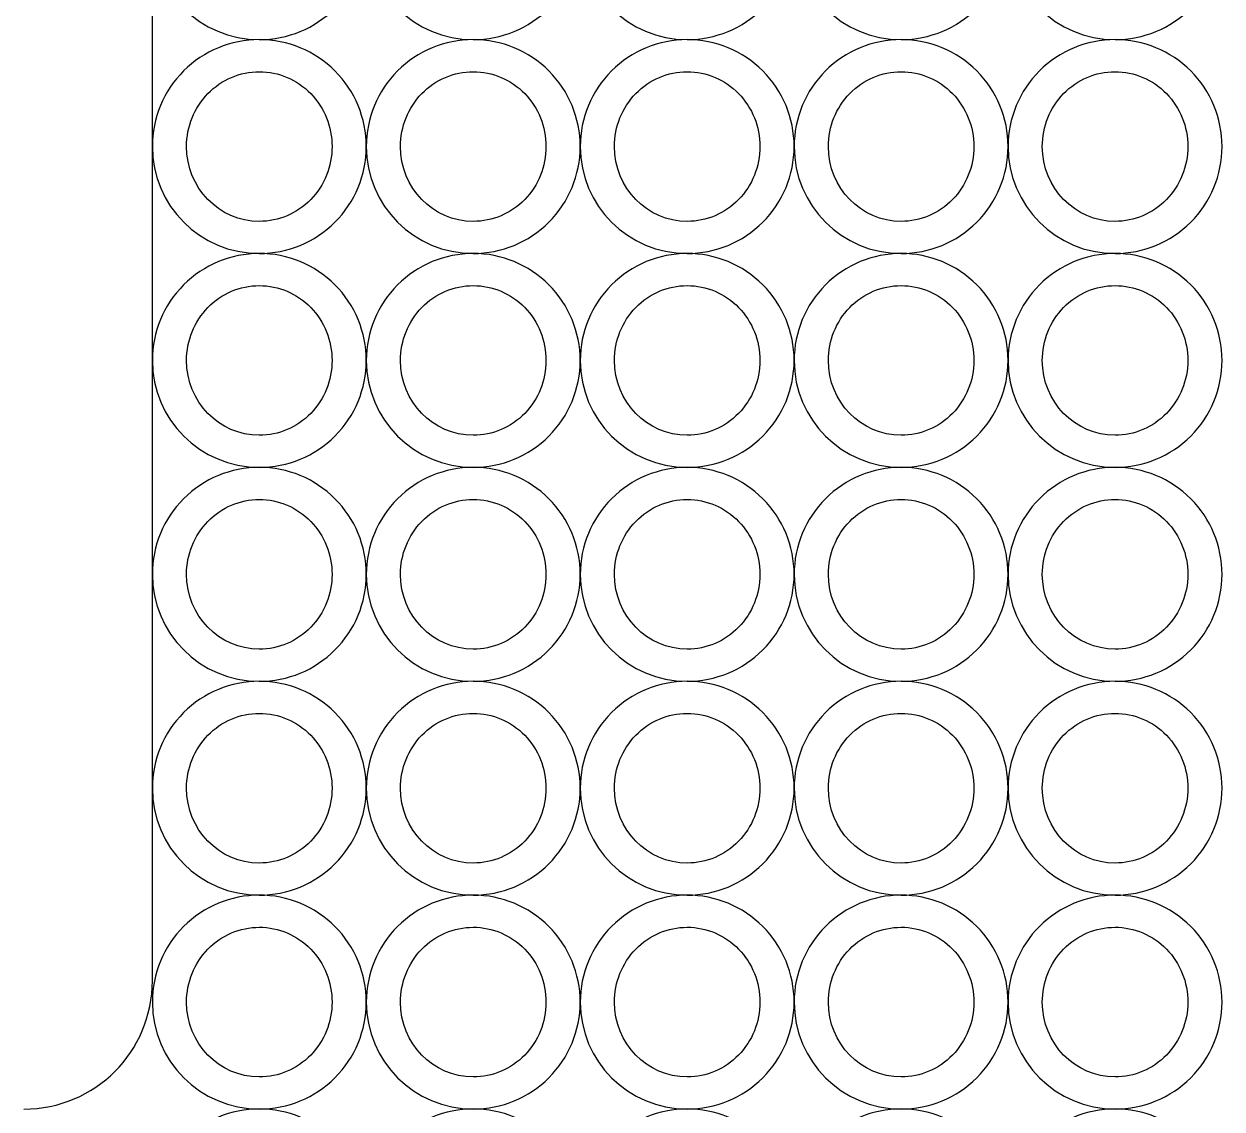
# Model space of a CAD drawing. Extents: x 0 to 100, y 0 to 100.
# Drawn here: x 72 to 100, y 50 to 75.37 of the extents above; entities that cross this region are included whole.
import ezdxf

# ---------------------------------------------------------------- set-up
doc = ezdxf.new("R2010")
doc.units = 0
doc.layers.add('Layer_1', color=7, linetype='CONTINUOUS')

msp = doc.modelspace()

# ---------------------------------------------------------------- linework, layer by layer
at = {"layer": 'Layer_1', "color": 7}
for p, q in [((75.000005, 52.999527), (75.000005, 96.999735)), ((77.49984, 75.000075), (77.49984, 75.000075)), ((82.499841, 75.000075), (82.499841, 75.000075)), ((87.499764, 75.000075), (87.499764, 75.000075)), ((92.499765, 75.000075), (92.499765, 75.000075)), ((97.499839, 75.000075), (97.499839, 75.000075)), ((77.49984, 74.249869), (77.49984, 74.249869)), ((82.499841, 74.249869), (82.499841, 74.249869)), ((87.499764, 74.249869), (87.499764, 74.249869)), ((92.499765, 74.249869), (92.499765, 74.249869)), ((97.499839, 74.249869), (97.499839, 74.249869)), ((77.49984, 70.000075), (77.49984, 70.000075)), ((82.499841, 70.000075), (82.499841, 70.000075)), ((87.499764, 70.000075), (87.499764, 70.000075)), ((92.499765, 70.000075), (92.499765, 70.000075)), ((97.499839, 70.000077), (97.499839, 70.000077)), ((77.49984, 69.249869), (77.49984, 69.249869)), ((82.499841, 69.249869), (82.499841, 69.249869)), ((87.499764, 69.249869), (87.499764, 69.249869)), ((92.499765, 69.249869), (92.499765, 69.249869)), ((97.499839, 69.249871), (97.499839, 69.249871)), ((77.49984, 65.000075), (77.49984, 65.000075)), ((82.499841, 65.000075), (82.499841, 65.000075)), ((87.499764, 65.000075), (87.499764, 65.000075)), ((92.499765, 65.000075), (92.499765, 65.000075)), ((97.499839, 65.000076), (97.499839, 65.000076)), ((77.49984, 64.249869), (77.49984, 64.249869)), ((82.499841, 64.249869), (82.499841, 64.249869)), ((87.499764, 64.249869), (87.499764, 64.249869)), ((92.499765, 64.249869), (92.499765, 64.249869)), ((97.499839, 64.24987), (97.499839, 64.24987)), ((77.49984, 60.000001), (77.49984, 60.000001)), ((82.499841, 60.000001), (82.499841, 60.000001)), ((87.499764, 60.000001), (87.499764, 60.000001)), ((92.499765, 60.000001), (92.499765, 60.000001)), ((97.499839, 60.000001), (97.499839, 60.000001)), ((77.49984, 59.249795), (77.49984, 59.249795)), ((82.499841, 59.249795), (82.499841, 59.249795)), ((87.499764, 59.249795), (87.499764, 59.249795)), ((92.499765, 59.249795), (92.499765, 59.249795)), ((97.499839, 59.249795), (97.499839, 59.249795)), ((77.49984, 55.000076), (77.49984, 55.000076)), ((82.499841, 55.000076), (82.499841, 55.000076)), ((87.499764, 55.000076), (87.499764, 55.000076)), ((92.499765, 55.000076), (92.499765, 55.000076)), ((97.499839, 55.000076), (97.499839, 55.000076)), ((77.49984, 54.24987), (77.49984, 54.24987)), ((82.499841, 54.24987), (82.499841, 54.24987)), ((87.499764, 54.24987), (87.499764, 54.24987)), ((92.499765, 54.24987), (92.499765, 54.24987)), ((97.499839, 54.24987), (97.499839, 54.24987)), ((77.49984, 50.000076), (77.49984, 50.000076)), ((82.499841, 50.000076), (82.499841, 50.000076)), ((87.499764, 50.000076), (87.499764, 50.000076)), ((92.499765, 50.000076), (92.499765, 50.000076)), ((97.499839, 50.000077), (97.499839, 50.000077))]:
    msp.add_line(p, q, dxfattribs=at)
for points in [[(75.000079, 77.499686), (75.000211, 76.119161), (76.119315, 75.000058), (77.49984, 74.999926)], [(80.00008, 77.499686), (80.000212, 76.119161), (81.119316, 75.000058), (82.499841, 74.999926)], [(85.000003, 77.499686), (85.000135, 76.119161), (86.119239, 75.000058), (87.499764, 74.999926)], [(90.000004, 77.499686), (90.000136, 76.119161), (91.11924, 75.000058), (92.499765, 74.999926)], [(95.000078, 77.499687), (95.00021, 76.119162), (96.119314, 75.000058), (97.499839, 74.999926)], [(77.49984, 74.999926), (78.162894, 74.999842), (78.798823, 75.263165), (79.267725, 75.731963)], [(82.499841, 74.999926), (83.162895, 74.999842), (83.798824, 75.263165), (84.267726, 75.731963)], [(87.499764, 74.999926), (88.162818, 74.999842), (88.798747, 75.263165), (89.267649, 75.731963)], [(92.499765, 74.999926), (93.162819, 74.999842), (93.798748, 75.263165), (94.26765, 75.731963)], [(97.499839, 74.999926), (98.162893, 74.999843), (98.798822, 75.263165), (99.267724, 75.731963)], [(77.49984, 75.000075), (76.836785, 75.000012), (76.200915, 74.736549), (75.732116, 74.267647)], [(79.267921, 74.267842), (78.799003, 74.73676), (78.16299, 75.000159), (77.49984, 75.000075)], [(82.499841, 75.000075), (81.836787, 75.000012), (81.200916, 74.736549), (80.732118, 74.267647)], [(84.267922, 74.267842), (83.799004, 74.73676), (83.162991, 75.000159), (82.499841, 75.000075)], [(87.499764, 75.000075), (86.836709, 75.000012), (86.200839, 74.736549), (85.73204, 74.267647)], [(89.267844, 74.267842), (88.798927, 74.73676), (88.162914, 75.000159), (87.499764, 75.000075)], [(92.499765, 75.000075), (91.836711, 75.000012), (91.20084, 74.736549), (90.732042, 74.267647)], [(94.267846, 74.267842), (93.798928, 74.73676), (93.162915, 75.000159), (92.499765, 75.000075)], [(97.499839, 75.000075), (96.836784, 75.000012), (96.200914, 74.736549), (95.732115, 74.267647)], [(99.267919, 74.267842), (98.799002, 74.73676), (98.162989, 75.000159), (97.499839, 75.000075)], [(75.732116, 74.267647), (75.263318, 73.798745), (74.999996, 73.162816), (75.000079, 72.499761)], [(76.297754, 73.737249), (76.616558, 74.06546), (77.048962, 74.249855), (77.49984, 74.249869)], [(77.49984, 74.249869), (77.950812, 74.250006), (78.383358, 74.065677), (78.702281, 73.73745)], [(80.000154, 72.499761), (80.000237, 73.162911), (79.736838, 73.798924), (79.267921, 74.267842)], [(80.732118, 74.267647), (80.263319, 73.798745), (79.999997, 73.162816), (80.00008, 72.499761)], [(81.297756, 73.737249), (81.616559, 74.06546), (82.048964, 74.249855), (82.499841, 74.249869)], [(82.499841, 74.249869), (82.950814, 74.250006), (83.383359, 74.065677), (83.702282, 73.73745)], [(85.000155, 72.499761), (85.000238, 73.162911), (84.73684, 73.798924), (84.267922, 74.267842)], [(85.73204, 74.267647), (85.263242, 73.798745), (84.99992, 73.162816), (85.000003, 72.499761)], [(86.297678, 73.737249), (86.616482, 74.06546), (87.048886, 74.249855), (87.499764, 74.249869)], [(87.499764, 74.249869), (87.950736, 74.250006), (88.383282, 74.065677), (88.702205, 73.73745)], [(90.000077, 72.499761), (90.000161, 73.162911), (89.736762, 73.798924), (89.267844, 74.267842)], [(90.732042, 74.267647), (90.263243, 73.798745), (89.999921, 73.162816), (90.000004, 72.499761)], [(91.297679, 73.737249), (91.616483, 74.06546), (92.048888, 74.249855), (92.499765, 74.249869)], [(92.499765, 74.249869), (92.950737, 74.250006), (93.383283, 74.065677), (93.702206, 73.73745)], [(95.000079, 72.499761), (95.000162, 73.162911), (94.736764, 73.798924), (94.267846, 74.267842)], [(95.732115, 74.267647), (95.263317, 73.798745), (94.999995, 73.162816), (95.000078, 72.499761)], [(96.297753, 73.737249), (96.616557, 74.06546), (97.048961, 74.249855), (97.499839, 74.249869)], [(97.499839, 74.249869), (97.950811, 74.250006), (98.383357, 74.065677), (98.70228, 73.73745)], [(100.000152, 72.499761), (100.000236, 73.162911), (99.736837, 73.798924), (99.267919, 74.267842)], [(75.799891, 72.499761), (75.799863, 72.9639), (75.978951, 73.409039), (76.297754, 73.737249)], [(78.702281, 73.73745), (79.021204, 73.409223), (79.200366, 72.963998), (79.200339, 72.499761)], [(80.799892, 72.499761), (80.799864, 72.9639), (80.978952, 73.409039), (81.297756, 73.737249)], [(83.702282, 73.73745), (84.021205, 73.409223), (84.200368, 72.963998), (84.20034, 72.499761)], [(85.799815, 72.499761), (85.799787, 72.9639), (85.978874, 73.409039), (86.297678, 73.737249)], [(88.702205, 73.73745), (89.021128, 73.409223), (89.20029, 72.963998), (89.200263, 72.499761)], [(90.799816, 72.499761), (90.799788, 72.9639), (90.978876, 73.409039), (91.297679, 73.737249)], [(93.702206, 73.73745), (94.021129, 73.409223), (94.200292, 72.963998), (94.200264, 72.499761)], [(95.79989, 72.499761), (95.799862, 72.9639), (95.978949, 73.409039), (96.297753, 73.737249)], [(98.70228, 73.73745), (99.021203, 73.409223), (99.200365, 72.963998), (99.200338, 72.499761)], [(75.000079, 72.499761), (75.000211, 71.119236), (76.119315, 70.000133), (77.49984, 70.000001)], [(77.49984, 70.750204), (76.561143, 70.750233), (75.800128, 71.533457), (75.799891, 72.499761)], [(79.200339, 72.499761), (79.200225, 72.03562), (79.020999, 71.590537), (78.702092, 71.262429)], [(79.267725, 70.732038), (79.736627, 71.200836), (80.00009, 71.836707), (80.000154, 72.499761)], [(80.00008, 72.499761), (80.000212, 71.119236), (81.119316, 70.000133), (82.499841, 70.000001)], [(82.499841, 70.750204), (81.561145, 70.750233), (80.80013, 71.533457), (80.799892, 72.499761)], [(84.20034, 72.499761), (84.200226, 72.03562), (84.021, 71.590537), (83.702093, 71.262429)], [(84.267726, 70.732038), (84.736628, 71.200836), (85.000091, 71.836707), (85.000155, 72.499761)], [(85.000003, 72.499761), (85.000135, 71.119236), (86.119239, 70.000133), (87.499764, 70.000001)], [(87.499764, 70.750204), (86.561067, 70.750233), (85.800052, 71.533457), (85.799815, 72.499761)], [(89.200263, 72.499761), (89.200149, 72.03562), (89.020923, 71.590537), (88.702016, 71.262429)], [(89.267649, 70.732038), (89.736551, 71.200836), (90.000014, 71.836707), (90.000077, 72.499761)], [(90.000004, 72.499761), (90.000136, 71.119236), (91.11924, 70.000133), (92.499765, 70.000001)], [(92.499765, 70.750204), (91.561069, 70.750233), (90.800054, 71.533457), (90.799816, 72.499761)], [(94.200264, 72.499761), (94.20015, 72.03562), (94.020924, 71.590537), (93.702017, 71.262429)], [(94.26765, 70.732038), (94.736552, 71.200836), (95.000015, 71.836707), (95.000079, 72.499761)], [(95.000078, 72.499761), (95.00021, 71.119236), (96.119314, 70.000133), (97.499839, 70.000001)], [(97.499839, 70.750204), (96.561142, 70.750233), (95.800127, 71.533457), (95.79989, 72.499761)], [(99.200338, 72.499761), (99.200224, 72.03562), (99.020998, 71.590537), (98.702091, 71.262429)], [(99.267724, 70.732038), (99.736626, 71.200836), (100.000089, 71.836707), (100.000152, 72.499761)], [(78.702092, 71.262429), (78.383184, 70.934321), (77.95072, 70.750068), (77.49984, 70.750204)], [(83.702093, 71.262429), (83.383186, 70.934321), (82.950721, 70.750068), (82.499841, 70.750204)], [(88.702016, 71.262429), (88.383108, 70.934321), (87.950644, 70.750068), (87.499764, 70.750204)], [(93.702017, 71.262429), (93.38311, 70.934321), (92.950645, 70.750068), (92.499765, 70.750204)], [(98.702091, 71.262429), (98.383183, 70.934321), (97.950719, 70.750068), (97.499839, 70.750204)], [(77.49984, 70.000001), (78.162894, 69.999917), (78.798823, 70.26324), (79.267725, 70.732038)], [(82.499841, 70.000001), (83.162895, 69.999917), (83.798824, 70.26324), (84.267726, 70.732038)], [(87.499764, 70.000001), (88.162818, 69.999917), (88.798747, 70.26324), (89.267649, 70.732038)], [(92.499765, 70.000001), (93.162819, 69.999917), (93.798748, 70.26324), (94.26765, 70.732038)], [(97.499839, 70.000001), (98.162893, 69.999917), (98.798822, 70.26324), (99.267724, 70.732038)], [(77.49984, 70.000075), (76.836785, 70.000012), (76.200915, 69.736549), (75.732116, 69.267647)], [(79.267921, 69.267842), (78.799003, 69.73676), (78.16299, 70.000159), (77.49984, 70.000075)], [(82.499841, 70.000075), (81.836787, 70.000012), (81.200916, 69.736549), (80.732118, 69.267647)], [(84.267922, 69.267842), (83.799004, 69.73676), (83.162991, 70.000159), (82.499841, 70.000075)], [(87.499764, 70.000075), (86.836709, 70.000012), (86.200839, 69.736549), (85.73204, 69.267647)], [(89.267844, 69.267842), (88.798927, 69.73676), (88.162914, 70.000159), (87.499764, 70.000075)], [(92.499765, 70.000075), (91.836711, 70.000012), (91.20084, 69.736549), (90.732042, 69.267647)], [(94.267846, 69.267842), (93.798928, 69.73676), (93.162915, 70.000159), (92.499765, 70.000075)], [(97.499839, 70.000077), (96.836784, 70.000013), (96.200914, 69.73655), (95.732115, 69.267648)], [(99.267919, 69.267844), (98.799002, 69.736762), (98.162989, 70.00016), (97.499839, 70.000077)], [(75.732116, 69.267647), (75.263318, 68.798745), (74.999996, 68.162815), (75.000079, 67.499761)], [(76.297754, 68.737249), (76.616558, 69.06546), (77.048962, 69.249855), (77.49984, 69.249869)], [(77.49984, 69.249869), (77.950812, 69.250006), (78.383358, 69.065676), (78.702281, 68.73745)], [(80.000154, 67.499761), (80.000237, 68.162911), (79.736838, 68.798924), (79.267921, 69.267842)], [(80.732118, 69.267647), (80.263319, 68.798745), (79.999997, 68.162815), (80.00008, 67.499761)], [(81.297756, 68.737249), (81.616559, 69.06546), (82.048964, 69.249855), (82.499841, 69.249869)], [(82.499841, 69.249869), (82.950814, 69.250006), (83.383359, 69.065676), (83.702282, 68.73745)], [(85.000155, 67.499761), (85.000238, 68.162911), (84.73684, 68.798924), (84.267922, 69.267842)], [(85.73204, 69.267647), (85.263242, 68.798745), (84.99992, 68.162815), (85.000003, 67.499761)], [(86.297678, 68.737249), (86.616482, 69.06546), (87.048886, 69.249855), (87.499764, 69.249869)], [(87.499764, 69.249869), (87.950736, 69.250006), (88.383282, 69.065676), (88.702205, 68.73745)], [(90.000077, 67.499761), (90.000161, 68.162911), (89.736762, 68.798924), (89.267844, 69.267842)], [(90.732042, 69.267647), (90.263243, 68.798745), (89.999921, 68.162815), (90.000004, 67.499761)], [(91.297679, 68.737249), (91.616483, 69.06546), (92.048888, 69.249855), (92.499765, 69.249869)], [(92.499765, 69.249869), (92.950737, 69.250006), (93.383283, 69.065676), (93.702206, 68.73745)], [(95.000079, 67.499761), (95.000162, 68.162911), (94.736764, 68.798924), (94.267846, 69.267842)], [(95.732115, 69.267648), (95.263317, 68.798746), (94.999995, 68.162817), (95.000078, 67.499763)], [(96.297753, 68.737251), (96.616557, 69.065461), (97.048961, 69.249857), (97.499839, 69.249871)], [(97.499839, 69.249871), (97.950811, 69.250007), (98.383357, 69.065678), (98.70228, 68.737451)], [(100.000152, 67.499763), (100.000236, 68.162913), (99.736837, 68.798926), (99.267919, 69.267844)], [(75.799891, 67.499761), (75.799863, 67.9639), (75.978951, 68.409039), (76.297754, 68.737249)], [(78.702281, 68.73745), (79.021204, 68.409223), (79.200366, 67.963998), (79.200339, 67.499761)], [(80.799892, 67.499761), (80.799864, 67.9639), (80.978952, 68.409039), (81.297756, 68.737249)], [(83.702282, 68.73745), (84.021205, 68.409223), (84.200368, 67.963998), (84.20034, 67.499761)], [(85.799815, 67.499761), (85.799787, 67.9639), (85.978874, 68.409039), (86.297678, 68.737249)], [(88.702205, 68.73745), (89.021128, 68.409223), (89.20029, 67.963998), (89.200263, 67.499761)], [(90.799816, 67.499761), (90.799788, 67.9639), (90.978876, 68.409039), (91.297679, 68.737249)], [(93.702206, 68.73745), (94.021129, 68.409223), (94.200292, 67.963998), (94.200264, 67.499761)], [(95.79989, 67.499763), (95.799862, 67.963901), (95.978949, 68.409041), (96.297753, 68.737251)], [(98.70228, 68.737451), (99.021203, 68.409225), (99.200365, 67.964), (99.200338, 67.499763)], [(75.000079, 67.499761), (75.000211, 66.119236), (76.119315, 65.000133), (77.49984, 65.000001)], [(77.49984, 65.750204), (76.561143, 65.750233), (75.800128, 66.533456), (75.799891, 67.499761)], [(79.200339, 67.499761), (79.200225, 67.03562), (79.020999, 66.590537), (78.702092, 66.262429)], [(79.267725, 65.732038), (79.736627, 66.200836), (80.00009, 66.836707), (80.000154, 67.499761)], [(80.00008, 67.499761), (80.000212, 66.119236), (81.119316, 65.000133), (82.499841, 65.000001)], [(82.499841, 65.750204), (81.561145, 65.750233), (80.80013, 66.533456), (80.799892, 67.499761)], [(84.20034, 67.499761), (84.200226, 67.03562), (84.021, 66.590537), (83.702093, 66.262429)], [(84.267726, 65.732038), (84.736628, 66.200836), (85.000091, 66.836707), (85.000155, 67.499761)], [(85.000003, 67.499761), (85.000135, 66.119236), (86.119239, 65.000133), (87.499764, 65.000001)], [(87.499764, 65.750204), (86.561067, 65.750233), (85.800052, 66.533456), (85.799815, 67.499761)], [(89.200263, 67.499761), (89.200149, 67.03562), (89.020923, 66.590537), (88.702016, 66.262429)], [(89.267649, 65.732038), (89.736551, 66.200836), (90.000014, 66.836707), (90.000077, 67.499761)], [(90.000004, 67.499761), (90.000136, 66.119236), (91.11924, 65.000133), (92.499765, 65.000001)], [(92.499765, 65.750204), (91.561069, 65.750233), (90.800054, 66.533456), (90.799816, 67.499761)], [(94.200264, 67.499761), (94.20015, 67.03562), (94.020924, 66.590537), (93.702017, 66.262429)], [(94.26765, 65.732038), (94.736552, 66.200836), (95.000015, 66.836707), (95.000079, 67.499761)], [(95.000078, 67.499763), (95.00021, 66.119238), (96.119314, 65.000134), (97.499839, 65.000002)], [(97.499839, 65.750205), (96.561142, 65.750235), (95.800127, 66.533458), (95.79989, 67.499763)], [(99.200338, 67.499763), (99.200224, 67.035622), (99.020998, 66.590538), (98.702091, 66.26243)], [(99.267724, 65.73204), (99.736626, 66.200838), (100.000089, 66.836709), (100.000152, 67.499763)], [(78.702092, 66.262429), (78.383184, 65.934321), (77.95072, 65.750067), (77.49984, 65.750204)], [(83.702093, 66.262429), (83.383186, 65.934321), (82.950721, 65.750067), (82.499841, 65.750204)], [(88.702016, 66.262429), (88.383108, 65.934321), (87.950644, 65.750067), (87.499764, 65.750204)], [(93.702017, 66.262429), (93.38311, 65.934321), (92.950645, 65.750067), (92.499765, 65.750204)], [(98.702091, 66.26243), (98.383183, 65.934323), (97.950719, 65.750069), (97.499839, 65.750205)], [(77.49984, 65.000001), (78.162894, 64.999917), (78.798823, 65.26324), (79.267725, 65.732038)], [(82.499841, 65.000001), (83.162895, 64.999917), (83.798824, 65.26324), (84.267726, 65.732038)], [(87.499764, 65.000001), (88.162818, 64.999917), (88.798747, 65.26324), (89.267649, 65.732038)], [(92.499765, 65.000001), (93.162819, 64.999917), (93.798748, 65.26324), (94.26765, 65.732038)], [(97.499839, 65.000002), (98.162893, 64.999919), (98.798822, 65.263242), (99.267724, 65.73204)], [(77.49984, 65.000075), (76.836785, 65.000012), (76.200915, 64.736549), (75.732116, 64.267647)], [(79.267921, 64.267842), (78.799003, 64.73676), (78.16299, 65.000159), (77.49984, 65.000075)], [(82.499841, 65.000075), (81.836787, 65.000012), (81.200916, 64.736549), (80.732118, 64.267647)], [(84.267922, 64.267842), (83.799004, 64.73676), (83.162991, 65.000159), (82.499841, 65.000075)], [(87.499764, 65.000075), (86.836709, 65.000012), (86.200839, 64.736549), (85.73204, 64.267647)], [(89.267844, 64.267842), (88.798927, 64.73676), (88.162914, 65.000159), (87.499764, 65.000075)], [(92.499765, 65.000075), (91.836711, 65.000012), (91.20084, 64.736549), (90.732042, 64.267647)], [(94.267846, 64.267842), (93.798928, 64.73676), (93.162915, 65.000159), (92.499765, 65.000075)], [(97.499839, 65.000076), (96.836784, 65.000012), (96.200914, 64.736549), (95.732115, 64.267647)], [(99.267919, 64.267843), (98.799002, 64.73676), (98.162989, 65.000159), (97.499839, 65.000076)], [(75.732116, 64.267647), (75.263318, 63.798745), (74.999996, 63.162816), (75.000079, 62.499761)], [(76.297754, 63.737249), (76.616558, 64.06546), (77.048962, 64.249855), (77.49984, 64.249869)], [(77.49984, 64.249869), (77.950812, 64.250006), (78.383358, 64.065677), (78.702281, 63.73745)], [(80.000154, 62.499761), (80.000237, 63.162911), (79.736838, 63.798924), (79.267921, 64.267842)], [(80.732118, 64.267647), (80.263319, 63.798745), (79.999997, 63.162816), (80.00008, 62.499761)], [(81.297756, 63.737249), (81.616559, 64.06546), (82.048964, 64.249855), (82.499841, 64.249869)], [(82.499841, 64.249869), (82.950814, 64.250006), (83.383359, 64.065677), (83.702282, 63.73745)], [(85.000155, 62.499761), (85.000238, 63.162911), (84.73684, 63.798924), (84.267922, 64.267842)], [(85.73204, 64.267647), (85.263242, 63.798745), (84.99992, 63.162816), (85.000003, 62.499761)], [(86.297678, 63.737249), (86.616482, 64.06546), (87.048886, 64.249855), (87.499764, 64.249869)], [(87.499764, 64.249869), (87.950736, 64.250006), (88.383282, 64.065677), (88.702205, 63.73745)], [(90.000077, 62.499761), (90.000161, 63.162911), (89.736762, 63.798924), (89.267844, 64.267842)], [(90.732042, 64.267647), (90.263243, 63.798745), (89.999921, 63.162816), (90.000004, 62.499761)], [(91.297679, 63.737249), (91.616483, 64.06546), (92.048888, 64.249855), (92.499765, 64.249869)], [(92.499765, 64.249869), (92.950737, 64.250006), (93.383283, 64.065677), (93.702206, 63.73745)], [(95.000079, 62.499761), (95.000162, 63.162911), (94.736764, 63.798924), (94.267846, 64.267842)], [(95.732115, 64.267647), (95.263317, 63.798745), (94.999995, 63.162816), (95.000078, 62.499762)], [(96.297753, 63.73725), (96.616557, 64.06546), (97.048961, 64.249856), (97.499839, 64.24987)], [(97.499839, 64.24987), (97.950811, 64.250006), (98.383357, 64.065677), (98.70228, 63.73745)], [(100.000152, 62.499762), (100.000236, 63.162912), (99.736837, 63.798925), (99.267919, 64.267843)], [(75.799891, 62.499761), (75.799863, 62.9639), (75.978951, 63.409039), (76.297754, 63.737249)], [(78.702281, 63.73745), (79.021204, 63.409223), (79.200366, 62.963998), (79.200339, 62.499761)], [(80.799892, 62.499761), (80.799864, 62.9639), (80.978952, 63.409039), (81.297756, 63.737249)], [(83.702282, 63.73745), (84.021205, 63.409223), (84.200368, 62.963998), (84.20034, 62.499761)], [(85.799815, 62.499761), (85.799787, 62.9639), (85.978874, 63.409039), (86.297678, 63.737249)], [(88.702205, 63.73745), (89.021128, 63.409223), (89.20029, 62.963998), (89.200263, 62.499761)], [(90.799816, 62.499761), (90.799788, 62.9639), (90.978876, 63.409039), (91.297679, 63.737249)], [(93.702206, 63.73745), (94.021129, 63.409223), (94.200292, 62.963998), (94.200264, 62.499761)], [(95.79989, 62.499762), (95.799862, 62.9639), (95.978949, 63.409039), (96.297753, 63.73725)], [(98.70228, 63.73745), (99.021203, 63.409223), (99.200365, 62.963998), (99.200338, 62.499762)], [(75.000079, 62.499761), (75.000211, 61.119236), (76.119315, 60.000133), (77.49984, 60.000001)], [(77.49984, 60.750204), (76.561143, 60.750233), (75.800128, 61.533457), (75.799891, 62.499761)], [(79.200339, 62.499761), (79.200225, 62.03562), (79.020999, 61.590537), (78.702092, 61.262429)], [(79.267725, 60.732038), (79.736627, 61.200836), (80.00009, 61.836707), (80.000154, 62.499761)], [(80.00008, 62.499761), (80.000212, 61.119236), (81.119316, 60.000133), (82.499841, 60.000001)], [(82.499841, 60.750204), (81.561145, 60.750233), (80.80013, 61.533457), (80.799892, 62.499761)], [(84.20034, 62.499761), (84.200226, 62.03562), (84.021, 61.590537), (83.702093, 61.262429)], [(84.267726, 60.732038), (84.736628, 61.200836), (85.000091, 61.836707), (85.000155, 62.499761)], [(85.000003, 62.499761), (85.000135, 61.119236), (86.119239, 60.000133), (87.499764, 60.000001)], [(87.499764, 60.750204), (86.561067, 60.750233), (85.800052, 61.533457), (85.799815, 62.499761)], [(89.200263, 62.499761), (89.200149, 62.03562), (89.020923, 61.590537), (88.702016, 61.262429)], [(89.267649, 60.732038), (89.736551, 61.200836), (90.000014, 61.836707), (90.000077, 62.499761)], [(90.000004, 62.499761), (90.000136, 61.119236), (91.11924, 60.000133), (92.499765, 60.000001)], [(92.499765, 60.750204), (91.561069, 60.750233), (90.800054, 61.533457), (90.799816, 62.499761)], [(94.200264, 62.499761), (94.20015, 62.03562), (94.020924, 61.590537), (93.702017, 61.262429)], [(94.26765, 60.732038), (94.736552, 61.200836), (95.000015, 61.836707), (95.000079, 62.499761)], [(95.000078, 62.499762), (95.00021, 61.119237), (96.119314, 60.000133), (97.499839, 60.000001)], [(97.499839, 60.750204), (96.561142, 60.750233), (95.800127, 61.533457), (95.79989, 62.499762)], [(99.200338, 62.499762), (99.200224, 62.035621), (99.020998, 61.590537), (98.702091, 61.262429)], [(99.267724, 60.732038), (99.736626, 61.200837), (100.000089, 61.836708), (100.000152, 62.499762)], [(78.702092, 61.262429), (78.383184, 60.934321), (77.95072, 60.750068), (77.49984, 60.750204)], [(83.702093, 61.262429), (83.383186, 60.934321), (82.950721, 60.750068), (82.499841, 60.750204)], [(88.702016, 61.262429), (88.383108, 60.934321), (87.950644, 60.750068), (87.499764, 60.750204)], [(93.702017, 61.262429), (93.38311, 60.934321), (92.950645, 60.750068), (92.499765, 60.750204)], [(98.702091, 61.262429), (98.383183, 60.934321), (97.950719, 60.750068), (97.499839, 60.750204)], [(77.49984, 60.000001), (78.162894, 59.999917), (78.798823, 60.26324), (79.267725, 60.732038)], [(82.499841, 60.000001), (83.162895, 59.999917), (83.798824, 60.26324), (84.267726, 60.732038)], [(87.499764, 60.000001), (88.162818, 59.999917), (88.798747, 60.26324), (89.267649, 60.732038)], [(92.499765, 60.000001), (93.162819, 59.999917), (93.798748, 60.26324), (94.26765, 60.732038)], [(97.499839, 60.000001), (98.162893, 59.999918), (98.798822, 60.26324), (99.267724, 60.732038)], [(77.49984, 60.000001), (76.836785, 59.999937), (76.200915, 59.736474), (75.732116, 59.267572)], [(79.267921, 59.267768), (78.799003, 59.736686), (78.16299, 60.000084), (77.49984, 60.000001)], [(82.499841, 60.000001), (81.836787, 59.999937), (81.200916, 59.736474), (80.732118, 59.267572)], [(84.267922, 59.267768), (83.799004, 59.736686), (83.162991, 60.000084), (82.499841, 60.000001)], [(87.499764, 60.000001), (86.836709, 59.999937), (86.200839, 59.736474), (85.73204, 59.267572)], [(89.267844, 59.267768), (88.798927, 59.736686), (88.162914, 60.000084), (87.499764, 60.000001)], [(92.499765, 60.000001), (91.836711, 59.999937), (91.20084, 59.736474), (90.732042, 59.267572)], [(94.267846, 59.267768), (93.798928, 59.736686), (93.162915, 60.000084), (92.499765, 60.000001)], [(97.499839, 60.000001), (96.836784, 59.999938), (96.200914, 59.736474), (95.732115, 59.267572)], [(99.267919, 59.267768), (98.799002, 59.736686), (98.162989, 60.000084), (97.499839, 60.000001)], [(75.732116, 59.267572), (75.263318, 58.79867), (74.999996, 58.162741), (75.000079, 57.499687)], [(76.297754, 58.737175), (76.616558, 59.065385), (77.048962, 59.249781), (77.49984, 59.249795)], [(77.49984, 59.249795), (77.950812, 59.249931), (78.383358, 59.065602), (78.702281, 58.737375)], [(80.000154, 57.499687), (80.000237, 58.162837), (79.736838, 58.79885), (79.267921, 59.267768)], [(80.732118, 59.267572), (80.263319, 58.79867), (79.999997, 58.162741), (80.00008, 57.499687)], [(81.297756, 58.737175), (81.616559, 59.065385), (82.048964, 59.249781), (82.499841, 59.249795)], [(82.499841, 59.249795), (82.950814, 59.249931), (83.383359, 59.065602), (83.702282, 58.737375)], [(85.000155, 57.499687), (85.000238, 58.162837), (84.73684, 58.79885), (84.267922, 59.267768)], [(85.73204, 59.267572), (85.263242, 58.79867), (84.99992, 58.162741), (85.000003, 57.499687)], [(86.297678, 58.737175), (86.616482, 59.065385), (87.048886, 59.249781), (87.499764, 59.249795)], [(87.499764, 59.249795), (87.950736, 59.249931), (88.383282, 59.065602), (88.702205, 58.737375)], [(90.000077, 57.499687), (90.000161, 58.162837), (89.736762, 58.79885), (89.267844, 59.267768)], [(90.732042, 59.267572), (90.263243, 58.79867), (89.999921, 58.162741), (90.000004, 57.499687)], [(91.297679, 58.737175), (91.616483, 59.065385), (92.048888, 59.249781), (92.499765, 59.249795)], [(92.499765, 59.249795), (92.950737, 59.249931), (93.383283, 59.065602), (93.702206, 58.737375)], [(95.000079, 57.499687), (95.000162, 58.162837), (94.736764, 58.79885), (94.267846, 59.267768)], [(95.732115, 59.267572), (95.263317, 58.79867), (94.999995, 58.162741), (95.000078, 57.499687)], [(96.297753, 58.737175), (96.616557, 59.065386), (97.048961, 59.249781), (97.499839, 59.249795)], [(97.499839, 59.249795), (97.950811, 59.249931), (98.383357, 59.065602), (98.70228, 58.737375)], [(100.000152, 57.499687), (100.000236, 58.162837), (99.736837, 58.79885), (99.267919, 59.267768)], [(75.799891, 57.499687), (75.799863, 57.963825), (75.978951, 58.408964), (76.297754, 58.737175)], [(78.702281, 58.737375), (79.021204, 58.409148), (79.200366, 57.963923), (79.200339, 57.499687)], [(80.799892, 57.499687), (80.799864, 57.963825), (80.978952, 58.408964), (81.297756, 58.737175)], [(83.702282, 58.737375), (84.021205, 58.409148), (84.200368, 57.963923), (84.20034, 57.499687)], [(85.799815, 57.499687), (85.799787, 57.963825), (85.978874, 58.408964), (86.297678, 58.737175)], [(88.702205, 58.737375), (89.021128, 58.409148), (89.20029, 57.963923), (89.200263, 57.499687)], [(90.799816, 57.499687), (90.799788, 57.963825), (90.978876, 58.408964), (91.297679, 58.737175)], [(93.702206, 58.737375), (94.021129, 58.409148), (94.200292, 57.963923), (94.200264, 57.499687)], [(95.79989, 57.499687), (95.799862, 57.963825), (95.978949, 58.408965), (96.297753, 58.737175)], [(98.70228, 58.737375), (99.021203, 58.409149), (99.200365, 57.963924), (99.200338, 57.499687)], [(75.000079, 57.499687), (75.000211, 56.119162), (76.119315, 55.000058), (77.49984, 54.999926)], [(77.49984, 55.750129), (76.561143, 55.750158), (75.800128, 56.533382), (75.799891, 57.499687)], [(79.200339, 57.499687), (79.200225, 57.035546), (79.020999, 56.590462), (78.702092, 56.262354)], [(79.267725, 55.731964), (79.736627, 56.200762), (80.00009, 56.836633), (80.000154, 57.499687)], [(80.00008, 57.499687), (80.000212, 56.119162), (81.119316, 55.000058), (82.499841, 54.999926)], [(82.499841, 55.750129), (81.561145, 55.750158), (80.80013, 56.533382), (80.799892, 57.499687)], [(84.20034, 57.499687), (84.200226, 57.035546), (84.021, 56.590462), (83.702093, 56.262354)], [(84.267726, 55.731964), (84.736628, 56.200762), (85.000091, 56.836633), (85.000155, 57.499687)], [(85.000003, 57.499687), (85.000135, 56.119162), (86.119239, 55.000058), (87.499764, 54.999926)], [(87.499764, 55.750129), (86.561067, 55.750158), (85.800052, 56.533382), (85.799815, 57.499687)], [(89.200263, 57.499687), (89.200149, 57.035546), (89.020923, 56.590462), (88.702016, 56.262354)], [(89.267649, 55.731964), (89.736551, 56.200762), (90.000014, 56.836633), (90.000077, 57.499687)], [(90.000004, 57.499687), (90.000136, 56.119162), (91.11924, 55.000058), (92.499765, 54.999926)], [(92.499765, 55.750129), (91.561069, 55.750158), (90.800054, 56.533382), (90.799816, 57.499687)], [(94.200264, 57.499687), (94.20015, 57.035546), (94.020924, 56.590462), (93.702017, 56.262354)], [(94.26765, 55.731964), (94.736552, 56.200762), (95.000015, 56.836633), (95.000079, 57.499687)], [(95.000078, 57.499687), (95.00021, 56.119162), (96.119314, 55.000058), (97.499839, 54.999926)], [(97.499839, 55.750129), (96.561142, 55.750159), (95.800127, 56.533382), (95.79989, 57.499687)], [(99.200338, 57.499687), (99.200224, 57.035546), (99.020998, 56.590462), (98.702091, 56.262355)], [(99.267724, 55.731964), (99.736626, 56.200762), (100.000089, 56.836633), (100.000152, 57.499687)], [(78.702092, 56.262354), (78.383184, 55.934246), (77.95072, 55.749993), (77.49984, 55.750129)], [(83.702093, 56.262354), (83.383186, 55.934246), (82.950721, 55.749993), (82.499841, 55.750129)], [(88.702016, 56.262354), (88.383108, 55.934246), (87.950644, 55.749993), (87.499764, 55.750129)], [(93.702017, 56.262354), (93.38311, 55.934246), (92.950645, 55.749993), (92.499765, 55.750129)], [(98.702091, 56.262355), (98.383183, 55.934247), (97.950719, 55.749993), (97.499839, 55.750129)], [(77.49984, 54.999926), (78.162894, 54.999843), (78.798823, 55.263165), (79.267725, 55.731964)], [(82.499841, 54.999926), (83.162895, 54.999843), (83.798824, 55.263165), (84.267726, 55.731964)], [(87.499764, 54.999926), (88.162818, 54.999843), (88.798747, 55.263165), (89.267649, 55.731964)], [(92.499765, 54.999926), (93.162819, 54.999843), (93.798748, 55.263165), (94.26765, 55.731964)], [(97.499839, 54.999926), (98.162893, 54.999843), (98.798822, 55.263166), (99.267724, 55.731964)], [(77.49984, 55.000076), (76.836785, 55.000012), (76.200915, 54.736549), (75.732116, 54.267647)], [(79.267921, 54.267843), (78.799003, 54.736761), (78.16299, 55.000159), (77.49984, 55.000076)], [(82.499841, 55.000076), (81.836787, 55.000012), (81.200916, 54.736549), (80.732118, 54.267647)], [(84.267922, 54.267843), (83.799004, 54.736761), (83.162991, 55.000159), (82.499841, 55.000076)], [(87.499764, 55.000076), (86.836709, 55.000012), (86.200839, 54.736549), (85.73204, 54.267647)], [(89.267844, 54.267843), (88.798927, 54.736761), (88.162914, 55.000159), (87.499764, 55.000076)], [(92.499765, 55.000076), (91.836711, 55.000012), (91.20084, 54.736549), (90.732042, 54.267647)], [(94.267846, 54.267843), (93.798928, 54.736761), (93.162915, 55.000159), (92.499765, 55.000076)], [(97.499839, 55.000076), (96.836784, 55.000012), (96.200914, 54.736549), (95.732115, 54.267647)], [(99.267919, 54.267843), (98.799002, 54.736761), (98.162989, 55.000159), (97.499839, 55.000076)], [(75.732116, 54.267647), (75.263318, 53.798745), (74.999996, 53.162816), (75.000079, 52.499762)], [(76.297754, 53.73725), (76.616558, 54.06546), (77.048962, 54.249856), (77.49984, 54.24987)], [(77.49984, 54.24987), (77.950812, 54.250006), (78.383358, 54.065677), (78.702281, 53.73745)], [(80.000154, 52.499762), (80.000237, 53.162912), (79.736838, 53.798925), (79.267921, 54.267843)], [(80.732118, 54.267647), (80.263319, 53.798745), (79.999997, 53.162816), (80.00008, 52.499762)], [(81.297756, 53.73725), (81.616559, 54.06546), (82.048964, 54.249856), (82.499841, 54.24987)], [(82.499841, 54.24987), (82.950814, 54.250006), (83.383359, 54.065677), (83.702282, 53.73745)], [(85.000155, 52.499762), (85.000238, 53.162912), (84.73684, 53.798925), (84.267922, 54.267843)], [(85.73204, 54.267647), (85.263242, 53.798745), (84.99992, 53.162816), (85.000003, 52.499762)], [(86.297678, 53.73725), (86.616482, 54.06546), (87.048886, 54.249856), (87.499764, 54.24987)], [(87.499764, 54.24987), (87.950736, 54.250006), (88.383282, 54.065677), (88.702205, 53.73745)], [(90.000077, 52.499762), (90.000161, 53.162912), (89.736762, 53.798925), (89.267844, 54.267843)], [(90.732042, 54.267647), (90.263243, 53.798745), (89.999921, 53.162816), (90.000004, 52.499762)], [(91.297679, 53.73725), (91.616483, 54.06546), (92.048888, 54.249856), (92.499765, 54.24987)], [(92.499765, 54.24987), (92.950737, 54.250006), (93.383283, 54.065677), (93.702206, 53.73745)], [(95.000079, 52.499762), (95.000162, 53.162912), (94.736764, 53.798925), (94.267846, 54.267843)], [(95.732115, 54.267647), (95.263317, 53.798745), (94.999995, 53.162816), (95.000078, 52.499762)], [(96.297753, 53.73725), (96.616557, 54.06546), (97.048961, 54.249856), (97.499839, 54.24987)], [(97.499839, 54.24987), (97.950811, 54.250006), (98.383357, 54.065677), (98.70228, 53.73745)], [(100.000152, 52.499762), (100.000236, 53.162912), (99.736837, 53.798925), (99.267919, 54.267843)], [(75.799891, 52.499762), (75.799863, 52.9639), (75.978951, 53.409039), (76.297754, 53.73725)], [(78.702281, 53.73745), (79.021204, 53.409224), (79.200366, 52.963999), (79.200339, 52.499762)], [(80.799892, 52.499762), (80.799864, 52.9639), (80.978952, 53.409039), (81.297756, 53.73725)], [(83.702282, 53.73745), (84.021205, 53.409224), (84.200368, 52.963999), (84.20034, 52.499762)], [(85.799815, 52.499762), (85.799787, 52.9639), (85.978874, 53.409039), (86.297678, 53.73725)], [(88.702205, 53.73745), (89.021128, 53.409224), (89.20029, 52.963999), (89.200263, 52.499762)], [(90.799816, 52.499762), (90.799788, 52.9639), (90.978876, 53.409039), (91.297679, 53.73725)], [(93.702206, 53.73745), (94.021129, 53.409224), (94.200292, 52.963999), (94.200264, 52.499762)], [(95.79989, 52.499762), (95.799862, 52.9639), (95.978949, 53.409039), (96.297753, 53.73725)], [(98.70228, 53.73745), (99.021203, 53.409224), (99.200365, 52.963999), (99.200338, 52.499762)], [(71.99974, 49.999812), (73.661744, 49.999812), (75.000005, 51.33752), (75.000005, 52.999527)], [(75.000079, 52.499762), (75.000211, 51.119237), (76.119315, 50.000133), (77.49984, 50.000001)], [(77.49984, 50.750204), (76.561143, 50.750233), (75.800128, 51.533457), (75.799891, 52.499762)], [(79.200339, 52.499762), (79.200225, 52.035621), (79.020999, 51.590537), (78.702092, 51.262429)], [(79.267725, 50.732039), (79.736627, 51.200837), (80.00009, 51.836708), (80.000154, 52.499762)], [(80.00008, 52.499762), (80.000212, 51.119237), (81.119316, 50.000133), (82.499841, 50.000001)], [(82.499841, 50.750204), (81.561145, 50.750233), (80.80013, 51.533457), (80.799892, 52.499762)], [(84.20034, 52.499762), (84.200226, 52.035621), (84.021, 51.590537), (83.702093, 51.262429)], [(84.267726, 50.732039), (84.736628, 51.200837), (85.000091, 51.836708), (85.000155, 52.499762)], [(85.000003, 52.499762), (85.000135, 51.119237), (86.119239, 50.000133), (87.499764, 50.000001)], [(87.499764, 50.750204), (86.561067, 50.750233), (85.800052, 51.533457), (85.799815, 52.499762)], [(89.200263, 52.499762), (89.200149, 52.035621), (89.020923, 51.590537), (88.702016, 51.262429)], [(89.267649, 50.732039), (89.736551, 51.200837), (90.000014, 51.836708), (90.000077, 52.499762)], [(90.000004, 52.499762), (90.000136, 51.119237), (91.11924, 50.000133), (92.499765, 50.000001)], [(92.499765, 50.750204), (91.561069, 50.750233), (90.800054, 51.533457), (90.799816, 52.499762)], [(94.200264, 52.499762), (94.20015, 52.035621), (94.020924, 51.590537), (93.702017, 51.262429)], [(94.26765, 50.732039), (94.736552, 51.200837), (95.000015, 51.836708), (95.000079, 52.499762)], [(95.000078, 52.499762), (95.00021, 51.119237), (96.119314, 50.000133), (97.499839, 50.000001)], [(97.499839, 50.750204), (96.561142, 50.750233), (95.800127, 51.533457), (95.79989, 52.499762)], [(99.200338, 52.499762), (99.200224, 52.035621), (99.020998, 51.590537), (98.702091, 51.262429)], [(99.267724, 50.732039), (99.736626, 51.200837), (100.000089, 51.836708), (100.000152, 52.499762)], [(78.702092, 51.262429), (78.383184, 50.934322), (77.95072, 50.750068), (77.49984, 50.750204)], [(83.702093, 51.262429), (83.383186, 50.934322), (82.950721, 50.750068), (82.499841, 50.750204)], [(88.702016, 51.262429), (88.383108, 50.934322), (87.950644, 50.750068), (87.499764, 50.750204)], [(93.702017, 51.262429), (93.38311, 50.934322), (92.950645, 50.750068), (92.499765, 50.750204)], [(98.702091, 51.262429), (98.383183, 50.934322), (97.950719, 50.750068), (97.499839, 50.750204)], [(77.49984, 50.000001), (78.162894, 49.999918), (78.798823, 50.26324), (79.267725, 50.732039)], [(82.499841, 50.000001), (83.162895, 49.999918), (83.798824, 50.26324), (84.267726, 50.732039)], [(87.499764, 50.000001), (88.162818, 49.999918), (88.798747, 50.26324), (89.267649, 50.732039)], [(92.499765, 50.000001), (93.162819, 49.999918), (93.798748, 50.26324), (94.26765, 50.732039)], [(97.499839, 50.000001), (98.162893, 49.999918), (98.798822, 50.26324), (99.267724, 50.732039)], [(77.49984, 50.000076), (76.836785, 50.000012), (76.200915, 49.736549), (75.732116, 49.267647)], [(79.267921, 49.267843), (78.799003, 49.736761), (78.16299, 50.000159), (77.49984, 50.000076)], [(82.499841, 50.000076), (81.836787, 50.000012), (81.200916, 49.736549), (80.732118, 49.267647)], [(84.267922, 49.267843), (83.799004, 49.736761), (83.162991, 50.000159), (82.499841, 50.000076)], [(87.499764, 50.000076), (86.836709, 50.000012), (86.200839, 49.736549), (85.73204, 49.267647)], [(89.267844, 49.267843), (88.798927, 49.736761), (88.162914, 50.000159), (87.499764, 50.000076)], [(92.499765, 50.000076), (91.836711, 50.000012), (91.20084, 49.736549), (90.732042, 49.267647)], [(94.267846, 49.267843), (93.798928, 49.736761), (93.162915, 50.000159), (92.499765, 50.000076)], [(97.499839, 50.000077), (96.836784, 50.000014), (96.200914, 49.736551), (95.732115, 49.267649)], [(99.267919, 49.267844), (98.799002, 49.736762), (98.162989, 50.000161), (97.499839, 50.000077)]]:
    msp.add_open_spline(points, degree=3, dxfattribs=at)

doc.saveas('drawing.dxf')
